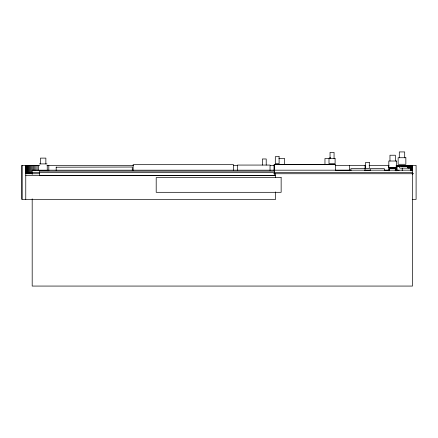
<?xml version="1.0" encoding="UTF-8"?>
<svg xmlns="http://www.w3.org/2000/svg" width="438" height="438" viewBox="0 0 438 438"><rect width="100%" height="100%" fill="white"/><g stroke="black" fill="none" stroke-linecap="round" stroke-linejoin="round"><path stroke-width="0.66" d="M56.179 167.206L132.287 167.037L132.281 170.585M412.306 174.198L413.395 173.629L412.048 173.629M329.694 157.724L330.559 157.724M278.858 158.496L284.651 158.496L284.651 164.677M329.902 158.496L324.958 158.496L324.958 164.677M39.305 163.905L47.019 163.905M274.177 164.677L274.177 170.47L274.166 164.677L335.196 164.677M39.765 165.361L21.9 165.361L21.9 199.356L275.59 199.389L275.59 191.91M46.948 165.361L133.579 165.361M233.388 165.361L237.495 165.361M270.306 165.361L274.423 165.361M335.251 165.361L365.144 165.361M369.097 165.361L389.015 165.361M410.329 166.221L396.779 166.221L396.779 170.552M365.029 168.657L350.876 168.657L350.876 170.683M335.388 170.267L350.991 170.267M364.564 170.267L369.99 170.267M384.235 170.267L389.672 170.267M395.092 170.267L399.166 170.267M39.305 170.47L47.019 170.47M412.24 172.402L25.765 172.402M25.765 173.629L31.914 173.629M25.765 173.738L39.71 173.738M273.635 173.738L412.486 173.738M25.765 175.589L275.59 175.589M412.235 199.356L416.1 199.356L416.1 165.361L396.187 165.361L396.187 170.804M407.203 166.221L408.013 168.154M399.095 166.221L399.905 168.154L410.329 168.154L410.329 170.585M412.235 170.804L412.235 165.361L411.983 170.804M411.594 165.361L411.594 170.804M411.112 165.361L411.112 170.804M410.548 165.361L410.548 170.804M409.897 165.361L409.897 168.082M409.163 165.361L409.163 168.082M408.353 165.361L408.353 168.082M407.46 165.361L407.46 167.404M406.491 165.361L406.491 166.725M405.451 165.361L405.451 166.725M404.696 157.724L404.696 151.931L399.292 151.931L399.292 157.724M404.504 165.361L404.504 166.725M403.464 165.361L403.464 166.725M402.347 165.361L402.347 166.725M402.226 168.154L402.226 170.585M401.153 165.361L401.153 166.725M399.894 165.361L399.894 166.725M398.575 165.361L398.575 166.725M398.498 165.361L398.498 166.725M397.742 165.361L397.742 166.725M396.97 165.361L396.97 170.804M395.722 170.59L395.722 168.657L389.387 168.657L389.387 170.59M395.377 161.02L395.377 155.227L389.968 155.227L389.968 161.02M395.388 167.404L395.388 170.804M394.583 167.404L394.583 168.761M393.762 167.404L393.762 168.761M392.941 167.404L392.941 168.761M392.103 167.404L392.103 168.761M391.265 167.404L391.265 168.761M390.417 167.404L390.417 168.761M389.568 167.404L389.568 170.804M388.709 165.361L388.709 170.804M384.389 170.683L384.389 168.657L370.23 168.657L370.23 170.683M365.04 165.361L365.04 170.804M349.606 165.361L349.606 170.804M335.388 170.453L335.388 164.6L274.352 164.6L274.27 170.47M334.063 158.638L334.063 152.397L330.044 152.397L330.044 158.638M275.59 173.738L275.59 177.631M274.38 164.677L274.38 170.47M270.038 170.404L270.038 165.066L237.473 165.066L237.473 170.404M266.211 165.066L266.211 158.972L262.362 158.972L262.362 165.066M233.574 170.47L233.574 164.677L133.136 164.677L133.136 170.47M56.19 167.037L56.179 170.585M48.81 165.361L48.81 170.804M47.244 165.361L47.244 170.804M45.864 163.905L45.864 158.113L40.46 158.113L40.46 163.905M38.402 165.361L38.402 170.804M37.104 165.361L37.104 170.804M35.878 165.361L35.878 170.804M34.733 165.361L34.733 170.804M33.677 165.361L33.677 170.804M32.713 165.361L32.713 170.804M32.188 174.417L32.188 170.185L412.486 170.185L412.486 286.069L32.188 286.069L32.188 198.814M31.662 165.361L31.662 173.519M30.687 165.361L30.687 173.519M29.795 165.361L29.795 173.519M28.985 165.361L28.985 173.519M28.262 165.361L28.262 173.519M27.632 165.361L27.632 173.519M27.085 165.361L27.085 173.519M26.636 165.361L26.636 173.519M26.275 165.361L26.275 173.519M26.006 165.361L26.006 173.519M25.837 165.361L25.837 173.519M25.765 165.361L25.765 199.389M21.982 165.361L21.982 199.356M279.11 156.684L275.305 156.684L275.305 163.708L279.11 163.708L279.11 156.684M405.856 157.724L398.131 157.724L398.131 164.294L405.856 164.294L405.856 157.724M335.103 158.638L328.998 158.638L328.998 163.708L335.103 163.708L335.103 158.638M396.532 161.02L388.813 161.02L388.813 167.59L396.532 167.59L396.532 161.02M369.305 162.476L365.522 162.476L365.522 168.657L369.305 168.657L369.305 162.476M274.402 171.127L39.54 171.127L39.54 175.6L274.402 175.6L274.402 171.127M281.147 177.598L156.196 177.598L156.196 192.315L281.147 192.315L281.147 177.598"/></g></svg>
